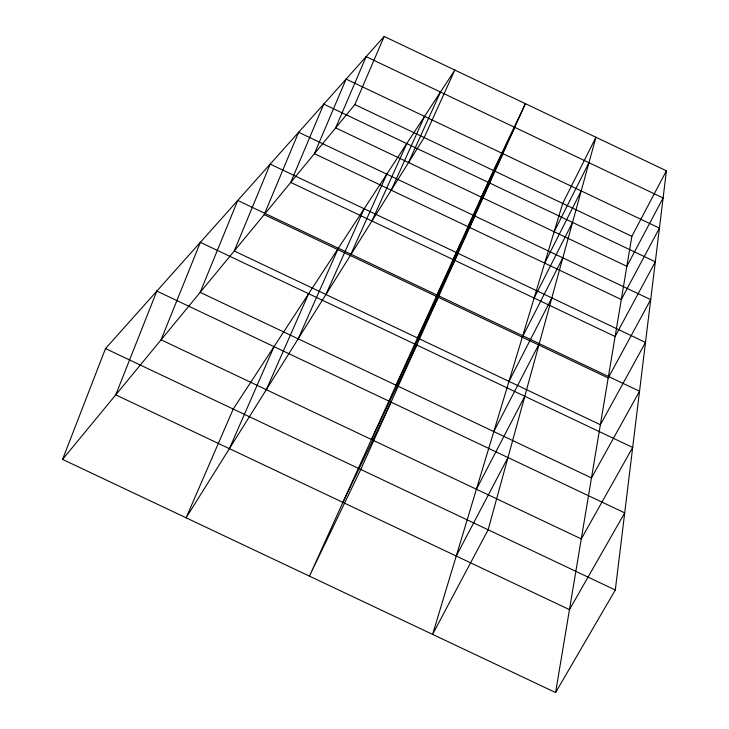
<?xml version="1.0" encoding="UTF-8"?>
<svg xmlns="http://www.w3.org/2000/svg" width="729" height="729" viewBox="0 0 729 729"><rect width="100%" height="100%" fill="white"/><g stroke="black" fill="none" stroke-linecap="round" stroke-linejoin="round"><path stroke-width="1.09" d="M615.303 590.016L666.415 170.805L384.192 36.45L105.514 348.562L62.585 459.398L555.598 692.55L615.303 590.016L105.514 348.562M555.598 692.55L631.861 236.333L666.415 170.805M62.585 459.398L354.859 104.584L384.192 36.45M229.398 448.645L274.031 346.639M266.313 389.687L308.631 293.705M298.161 338.821L338.356 248.234M325.918 294.498L364.163 208.758M350.321 255.533L386.78 174.167M371.945 220.996L406.764 143.604M391.236 190.187L424.551 116.394M408.55 162.531L440.48 92.027M481.377 197.149L514.747 127.375M467.991 226.664L502.91 153.673M453.073 259.533L489.697 183.034M436.352 296.375L474.843 216.021M417.489 337.955L458.04 253.355M396.038 385.24L438.867 295.956M371.425 439.487L416.778 345.017M342.894 502.372L391.072 402.126M554.14 231.749L588.95 162.695M544.672 263.105L581.204 190.916M534.129 298.043L572.547 222.436M522.31 337.19L562.815 257.838M508.979 381.367L551.817 297.906M493.815 431.595L539.26 343.623M476.411 489.232L524.798 396.266M456.245 556.036L507.967 457.548M354.859 104.584L631.861 236.333M595.939 137.262L488.129 529.773L432.598 634.385L562.688 203.427L595.939 137.262M156.835 291.081L115.756 394.854L569.458 609.635L624.707 512.888L156.835 291.081M200.357 242.338L161.082 339.823L581.277 538.922L632.681 447.451L200.357 242.338M237.745 200.466L200.183 292.365L591.483 477.914L639.543 391.236L237.745 200.466M270.195 164.116L234.246 251.004L600.368 424.725L645.493 342.411L270.195 164.116M298.635 132.268L264.199 214.645L608.186 377.959L650.705 299.619L298.635 132.268M323.767 104.129L290.734 182.423L615.112 336.516L655.316 261.793L323.767 104.129M346.12 79.087L314.418 153.682L621.299 299.528L659.426 228.131L346.12 79.087M366.149 56.652L335.668 127.876L626.849 266.313L663.098 197.978L366.149 56.652M233.225 409.051L186.095 517.809L424.187 137.553L454.832 70.075L233.225 409.051M525.409 103.682L360.764 469.458L309.433 576.138L493.469 170.504L525.409 103.682"/></g></svg>
